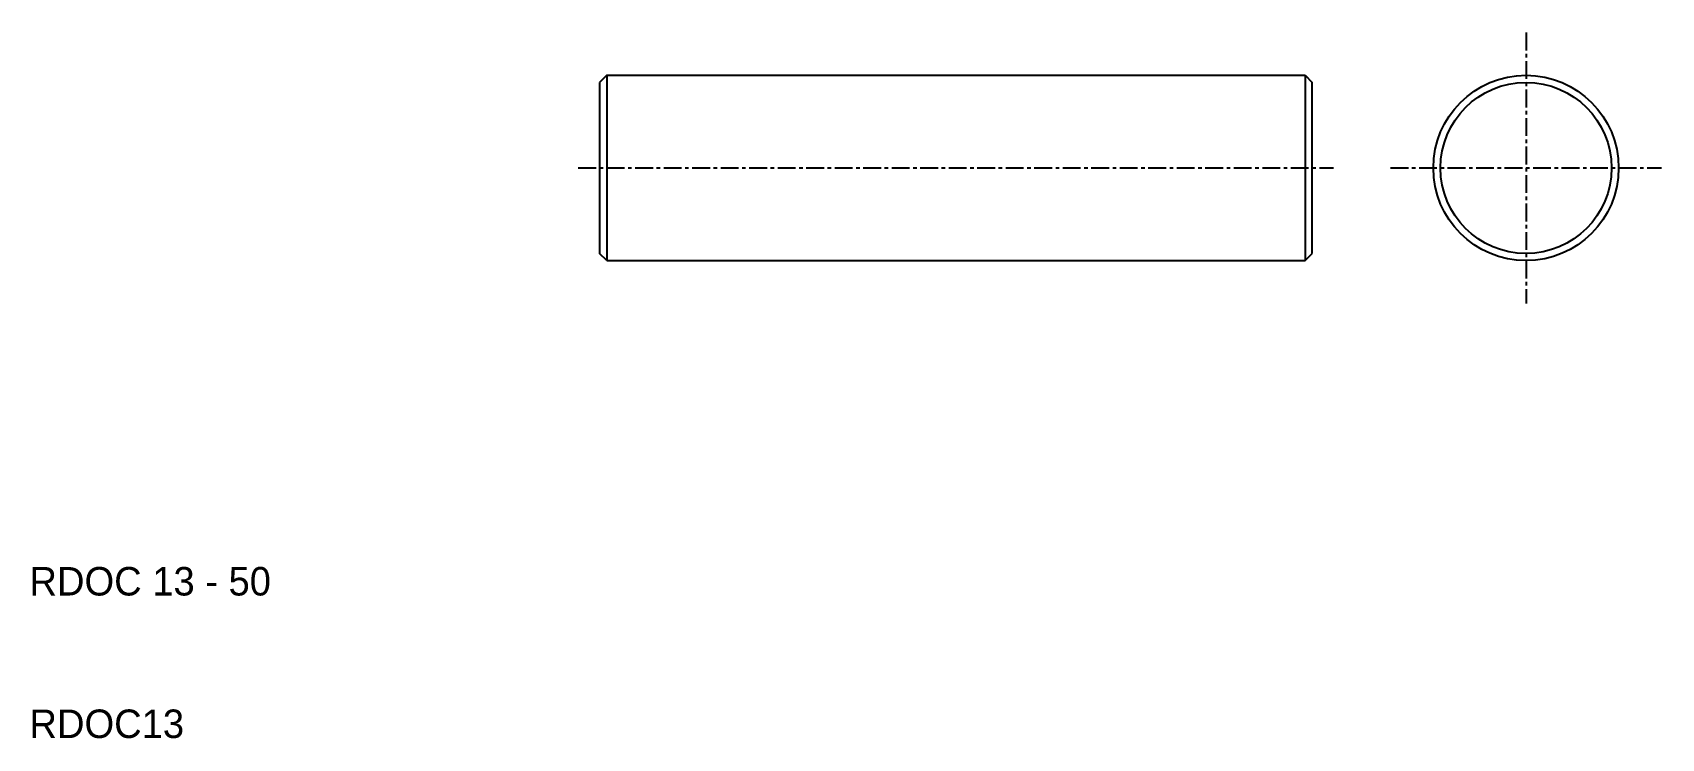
# Model space of a CAD drawing. Extents: x 10 to 124, y 10 to 60.
import ezdxf

# ---------------------------------------------------------------- set-up
doc = ezdxf.new("R2010")
doc.units = 0
doc.linetypes.add('CENTER', pattern=[2, 1.25, -0.25, 0.25, -0.25])
doc.layers.get('0').update_dxf_attribs({"linetype": 'CONTINUOUS'})
doc.layers.add('CENTER', color=1, linetype='CENTER')

msp = doc.modelspace()

# ---------------------------------------------------------------- linework, layer by layer
at = {"color": 7, "linetype": 'CONTINUOUS'}
for p, q in [((50.5, 56.5), (50, 56)), ((50, 56), (50, 44)), ((50.5, 56.5), (99.5, 56.5)), ((50.5, 56.5), (50.5, 43.5)), ((99.5, 56.5), (99.5, 43.5)), ((99.5, 56.5), (100, 56)), ((100, 44), (100, 56)), ((50.5, 43.5), (50, 44)), ((50.5, 43.5), (99.5, 43.5)), ((99.5, 43.5), (100, 44))]:
    msp.add_line(p, q, dxfattribs=at)
for radius in [6.5, 6]:
    msp.add_circle((115, 50), radius, dxfattribs=at)
at = {"layer": 'CENTER', "color": 1, "linetype": 'CENTER'}
for p, q in [((115, 59.5), (115, 40.5)), ((48.5, 50), (101.5, 50)), ((105.5, 50), (124.5, 50))]:
    msp.add_line(p, q, dxfattribs=at)

# ---------------------------------------------------------------- texts
at = {"color": 7, "linetype": 'CONTINUOUS'}
for s, p in [('RDOC 13 - 50', (10, 20)), ('RDOC13', (10, 10))]:
    msp.add_text(s, height=2, dxfattribs=at).set_placement(p)

doc.saveas('drawing.dxf')
